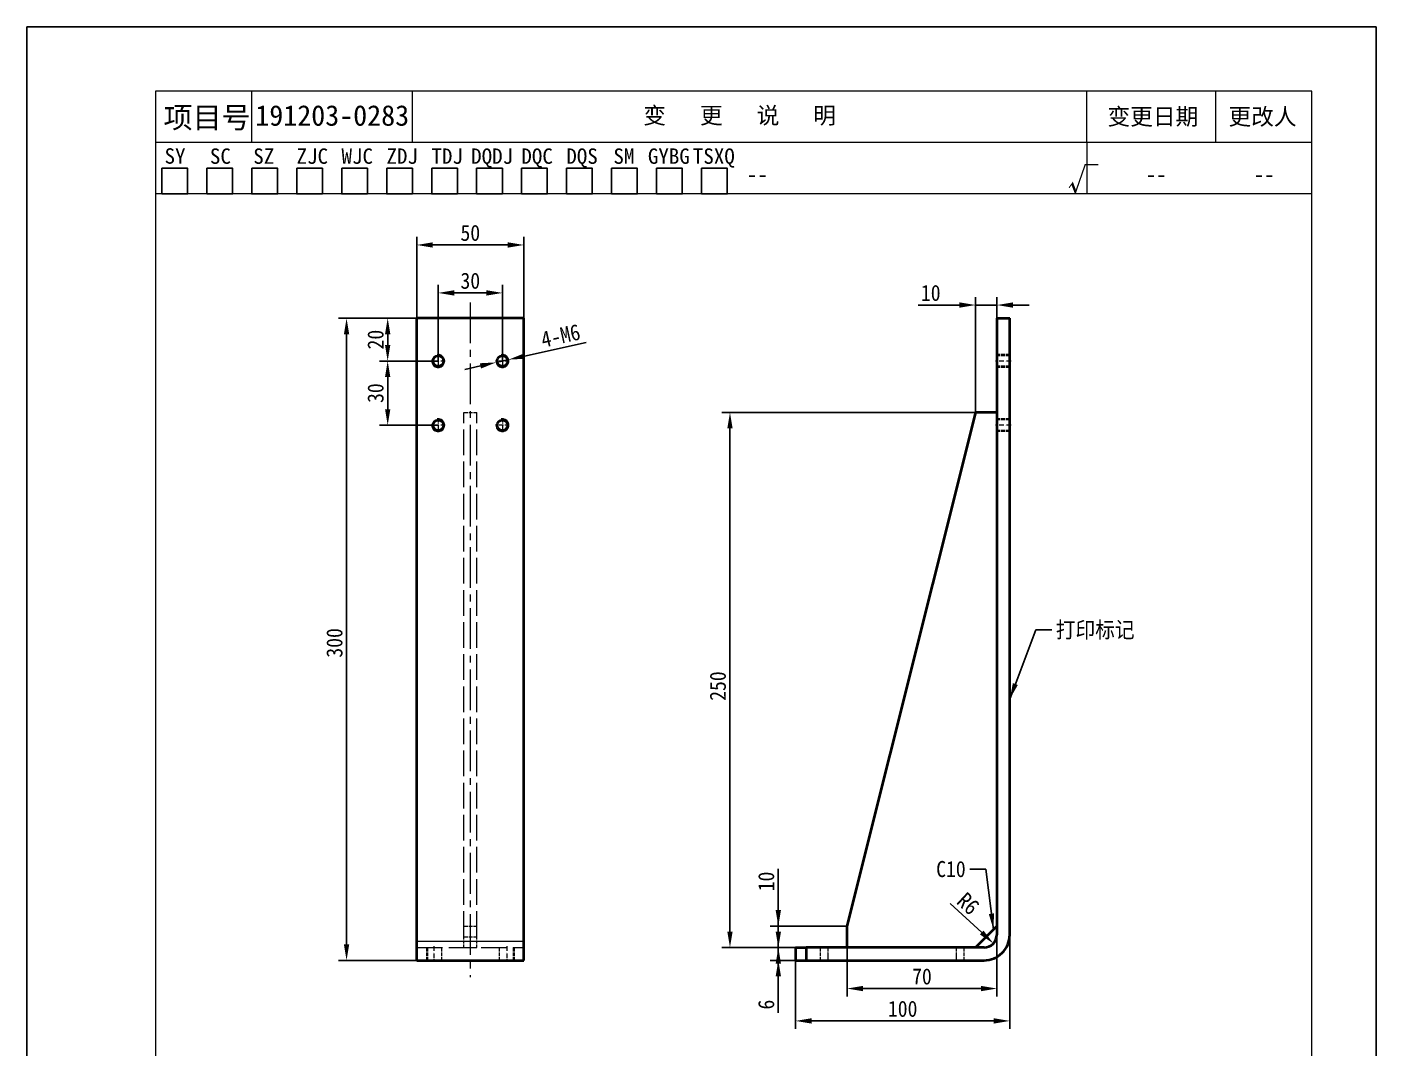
# Model space of a CAD drawing. Header units: millimetres. Extents: x -13336 to 61423, y -27528 to -3175.
# Drawn here: x -12389 to -11759, y -4405 to -3928 of the extents above; entities that cross this region are included whole.
import ezdxf
from ezdxf.enums import TextEntityAlignment as Align

# ---------------------------------------------------------------- set-up
doc = ezdxf.new("R2010")
doc.units = ezdxf.units.MM
for name, pattern in [('AM_ISO08W050x2', [9, 6, -0.75, 1.5, -0.75]), ('CENTER2', [28.575, 19.05, -3.175, 3.175, -3.175]), ('DASHDOT', [18.5, 12, -3, 0.5, -3]), ('DASHED', [15, 12, -3])]:
    doc.linetypes.add(name, pattern=pattern)
doc.layers.add('DIM', color=2, linetype='Continuous')
for name, color, linetype, lineweight in [('UCS', 4, 'Continuous', 13), ('中心线', 1, 'CENTER2', 15), ('图框', 4, 'Continuous', 15), ('文字', 3, 'Continuous', 15), ('零件图A4打印', 252, 'Continuous', 15)]:
    doc.layers.add(name, color=color, linetype=linetype, lineweight=lineweight)
doc.styles.add('CHINA', font='', dxfattribs={"width": 0.9})
doc.styles.get("Standard").update_dxf_attribs({"font": 'txt', "bigfont": 'gbcbig.shx'})
doc.styles.get('CHINA').set_extended_font_data('SimSun')
doc.dimstyles.new('ISO-25-3', dxfattribs={"dimscale": 3, "dimtxt": 2.5, "dimasz": 2.5, "dimexe": 1.25, "dimexo": 0, "dimtad": 1, "dimdsep": 46, "dimtxsty": 'CHINA', "dimcen": 2.5, "dimadec": 0, "dimazin": 0, "dimtfac": 1, "dimtmove": 0, "dimatfit": 3, "dimfxl": 0, "dimarcsym": 0})

# ---------------------------------------------------------------- blocks, each defined once
blk = doc.blocks.new('PIN_1')
h = blk.add_hatch(color=256)
h.paths.add_polyline_path([(0, 0.5, 0.414214), (-0.5, 0), (0, 0)])
h.paths.add_polyline_path([(0.5, 0), (0, 0), (0, -0.5, 0.414214)])
at = {"color": 1, "linetype": 'AM_ISO08W050x2'}
for p, q in [((0, 1), (0, -1)), ((-1, 0), (1, 0))]:
    blk.add_line(p, q, dxfattribs=at)
blk.add_circle((0, 0), 0.5)
blk = doc.blocks.new('Z$W@#30942B8A')
at = {"layer": '图框', "color": 4, "linetype": 'Continuous'}
for p, q in [((4.55, 0.11), (0, 7.99)), ((0, 7.99), (9.09, 7.99)), ((9.09, 7.99), (4.55, 0.11)), ((23.41, 0.11), (18.87, 7.99)), ((18.87, 7.99), (27.96, 7.99)), ((27.96, 7.99), (23.41, 0.11)), ((27.96, 7.99), (37.05, 7.99)), ((32.51, 0.11), (27.96, 7.99)), ((37.05, 7.99), (32.51, 0.11))]:
    blk.add_line(p, q, dxfattribs=at)
at = {"layer": '图框', "style": 'CHINA'}
blk.add_text('(    )', height=6.961, dxfattribs=at).set_placement((13.02, 1.68))
blk = doc.blocks.new('YU')
at = {"color": 2, "lineweight": 35, "ltscale": 0.304827}
for p, q in [((-6.6, 1.09), (-3.6, 1.6)), ((-6.6, -1.09), (-3.6, -1.6))]:
    blk.add_line(p, q, dxfattribs=at)
at = {"color": 7, "lineweight": 35, "ltscale": 0.013361}
blk.add_line((-6.6, 0.96), (-6.6, 1.09), dxfattribs=at)
at = {"color": 2, "lineweight": 35, "ltscale": 0.204928}
blk.add_line((-6.6, -1.09), (-6.6, 0.96), dxfattribs=at)
at = {"color": 7, "lineweight": 35, "ltscale": 0.019608}
blk.add_line((-3.6, 1.41), (-3.6, 1.6), dxfattribs=at)
at = {"color": 2, "lineweight": 35, "ltscale": 0.300725}
blk.add_line((-3.6, -1.6), (-3.6, 1.41), dxfattribs=at)
at = {"color": 1, "linetype": 'DASHDOT', "lineweight": 13, "ltscale": 0.416431}
blk.add_line((2.08, 0), (-3.4, 0), dxfattribs=at)
at = {"color": 1, "linetype": 'DASHDOT', "lineweight": 13, "ltscale": 0.416432}
blk.add_line((0, 2.08), (0, -2.08), dxfattribs=at)
at = {"color": 1, "linetype": 'DASHDOT', "lineweight": 13, "ltscale": 0.360631}
blk.add_line((-6.9, 0), (-3.3, 0), dxfattribs=at)
at = {"color": 2, "lineweight": 35}
for radius in [1.6, 1.09]:
    blk.add_circle((0, 0), radius, dxfattribs=at)
blk = doc.blocks.new('A4tukz')
at = {"layer": 'DIM', "color": 0}
blk.add_line((-100, 64), (-100, 58), dxfattribs=at)
at = {"layer": '图框', "color": 4}
for p, q in [((-165, 269), (-165, 277)), ((-140, 269), (-140, 277)), ((-140, 273), (-140, 277)), ((-35, 269), (-35, 277)), ((-15, 277), (-15, 269)), ((-135, 269), (-180, 269)), ((0, 269), (-135, 269)), ((-35, 269), (-35, 261)), ((0, 261), (-180, 261)), ((-80, 16), (-80, 64)), ((-65, 30), (-65, 64)), ((-180, 58), (-180, 0)), ((-100, 40), (-100, 58)), ((-100, 58), (-80, 58)), ((-80, 58), (0, 58)), ((-80, 52), (0, 52)), ((-25, 46), (-25, 52)), ((-100, 46), (-180, 46)), ((-180, 46), (-120, 46)), ((-80, 46), (0, 46)), ((-40, 38), (-40, 46)), ((-25, 38), (-25, 46)), ((-120, 40), (-180, 40)), ((-160, 10), (-160, 40)), ((-140, 10), (-140, 40)), ((-100, 40), (-120, 40)), ((-120, 16), (-120, 40)), ((-100, 34), (-100, 40)), ((-100, 40), (-80, 40)), ((-80, 40), (0, 40)), ((-40, 34), (-40, 38)), ((-25, 34), (-25, 38)), ((-120, 34), (-180, 34)), ((-100, 34), (-120, 34)), ((-100, 0), (-100, 34)), ((-80, 34), (0, 34)), ((-65, 16), (-65, 30)), ((-120, 28), (-180, 28)), ((-100, 28), (-80, 28)), ((-80, 28), (0, 28)), ((-40, 22), (-40, 28)), ((-25, 22), (-25, 28)), ((-120, 22), (-180, 22)), ((-100, 22), (-120, 22)), ((-80, 22), (0, 22)), ((-40, 16), (-40, 22)), ((-25, 16), (-25, 22)), ((-120, 16), (-180, 16)), ((-100, 16), (-120, 16)), ((-100, 16), (0, 16)), ((-120, 10), (-180, 10)), ((-100, 10), (-120, 10))]:
    blk.add_line(p, q, dxfattribs=at)
at = {"layer": '图框', "color": 0}
for p, q in [((-100, 64), (-80, 64)), ((-80, 64), (0, 64)), ((-100, 58), (-180, 58))]:
    blk.add_line(p, q, dxfattribs=at)
at = {"layer": '图框', "color": 4}
blk.add_lwpolyline([(0, 277), (-180, 277), (-180, 0), (0, 0)], close=True, dxfattribs=at)
at = {"layer": '文字', "color": 4}
blk.add_line((-40, 46), (-40, 52), dxfattribs=at)
at = {"layer": 'DIM', "color": 0}
blk.add_blockref('YU', (-87.85, 30.73), dxfattribs=at)
at = {"layer": 'DIM', "xscale": 2, "yscale": 2, "zscale": 2}
for p in [(-122.44, 19.17), (-177.78, 13.17), (-162.44, 13.17)]:
    blk.add_blockref('PIN_1', p, dxfattribs=at)
at = {"layer": '图框', "xscale": 0.4, "yscale": 0.4, "zscale": 0.4}
blk.add_blockref('Z$W@#30942B8A', (-130.28, 11.23), dxfattribs=at)
at = {"color": 4, "linetype": 'Continuous', "style": 'CHINA'}
for s, width, p, p2 in [('基准到加工面', 0.562035, (-179.38, 17.18), (-161.35, 17.18)), ('基准到销孔', 0.583055, (-139.38, 17.18), (-123.8, 17.18)), ('销孔到销孔', 0.460114, (-176.1, 11.18), (-163.8, 11.18))]:
    blk.add_text(s, height=3.759, dxfattribs=dict(at, width=width)).set_placement(p, p2, align=Align.FIT)
at = {"layer": 'UCS', "color": 4, "linetype": 'Continuous', "style": 'CHINA'}
for s, height, p in [('变   更   说   明', 2.5919, (-89.06, 271.93)), ('变更日期', 2.592, (-24.73, 271.75)), ('更改人', 2.592, (-7.67, 271.75))]:
    blk.add_text(s, height=height, dxfattribs=at).set_placement(p, align=Align.CENTER)
at = {"layer": '图框', "color": 4, "style": 'CHINA'}
for s, height, p in [('项目号', 3.314, (-171.96, 271.25)), ('单元号', 3.314, (-90.22, 59.02)), ('L件号', 3.314, (-72.35, 59.02)), ('技术要求：', 3.314, (-166.56, 53.71)), ('R件号', 3.314, (-72.35, 53.02)), ('图 示', 3.314, (-72.35, 47.18)), ('  瑞 祥 机 械 加 工 公 差', 3.3144, (-144.11, 41.28)), ('数 量', 3.314, (-72.35, 41.62)), (' 30～以下', 3.314, (-170.69, 35.19)), ('%%P0.1', 3.314, (-150.69, 35.19)), ('%%P0.5', 3.314, (-110.69, 35.19)), ('车 种', 3.314, (-72.35, 35.45)), (' 30～100', 3.314, (-171.27, 29.19)), ('%%P0.2', 3.314, (-150.69, 29.19)), ('%%P1.0', 3.314, (-110.69, 29.19)), ('拆 图', 3.314, (-32.35, 23.68)), ('100～300', 3.314, (-170.69, 23.19)), ('%%P0.3', 3.314, (-150.69, 23.19)), ('角度公差', 3.314, (-130.69, 23.19)), ("%%P20'", 3.314, (-110.69, 23.19)), ('批 准', 3.314, (-32.35, 17.45)), ('%%P0.05', 3.314, (-150.69, 17.19)), ('%%P0.05', 3.314, (-110.69, 17.19)), ('%%P0.02', 3.314, (-150.69, 11.19))]:
    blk.add_text(s, height=height, dxfattribs=at).set_placement(p, align=Align.CENTER)
for s, height, width, p, p2 in [('300～1000', 3.314, 0.942845, (-140, 35.19), (-120, 35.19)), ('PROJECTION', 1.657, 1.087064, (-95.73, 33.34), (-82.92, 33.34)), ('1000～以上', 3.314, 0.84856, (-140, 29.19), (-120, 29.19)), ('SCALE', 1.657, 2.678056, (-97.86, 22), (-82.08, 22))]:
    blk.add_text(s, height=height, dxfattribs=dict(at, width=width)).set_placement(p, p2, align=Align.FIT)
for s, p in [('第  角法', (-98.87, 35.83)), ('比例', (-95.59, 24.09))]:
    blk.add_text(s, height=3.314, dxfattribs=at).set_placement(p)
at = {"layer": '图框', "color": 2, "style": 'CHINA', "width": 1.50449}
blk.add_text('1', height=3.31, dxfattribs=at).set_placement((-93.4, 35.71), (-89.86, 35.71), align=Align.FIT)
at = {"layer": '图框', "color": 1, "style": 'CHINA', "width": 0.9}
blk.add_text('安 徽 瑞 祥 工 业 有 限 公 司', height=4.5502, dxfattribs=at).set_placement((-84.75, 8.27))
at = {"layer": '图框', "color": 3, "style": 'CHINA', "width": 0.9}
blk.add_text('ANHUI RUIXIANG INDUSTRY CO., LTD.', height=4.5502, dxfattribs=at).set_placement((-97.05, 1.73))
blk = doc.blocks.new('设变图纸变更2')
at = {"layer": 'DIM', "color": 6}
for points in [[(0, 4), (4, 4), (4, 0), (0, 0)], [(7, 4), (11, 4), (11, 0), (7, 0)], [(14, 4), (18, 4), (18, 0), (14, 0)], [(21, 4), (25, 4), (25, 0), (21, 0)], [(28, 4), (32, 4), (32, 0), (28, 0)], [(35, 4), (39, 4), (39, 0), (35, 0)], [(42, 4), (46, 4), (46, 0), (42, 0)], [(49, 4), (53, 4), (53, 0), (49, 0)], [(56, 4), (60, 4), (60, 0), (56, 0)], [(63, 4), (67, 4), (67, 0), (63, 0)], [(70, 4), (74, 4), (74, 0), (70, 0)], [(77, 4), (81, 4), (81, 0), (77, 0)], [(84, 4), (88, 4), (88, 0), (84, 0)]]:
    blk.add_lwpolyline(points, close=True, dxfattribs=at)
at = {"layer": '文字', "color": 6, "linetype": 'Continuous', "style": 'CHINA'}
for s, p in [('SY', (2.05, 4.71)), ('SC', (9.11, 4.69)), ('SZ', (15.86, 4.69)), ('ZJC', (23.41, 4.69)), ('WJC', (30.41, 4.69)), ('ZDJ', (37.41, 4.69)), ('TDJ', (44.41, 4.69)), ('DQDJ', (51.41, 4.69)), ('DQC', (58.41, 4.69)), ('DQS', (65.41, 4.69)), ('SM', (71.92, 4.69)), ('GYBG', (78.92, 4.69)), ('TSXQ', (85.92, 4.69))]:
    blk.add_text(s, height=2.4, dxfattribs=at).set_placement(p, align=Align.CENTER)
blk = doc.blocks.new('*D27')
at = {"layer": 'Defpoints', "color": 0, "transparency": 16777216}
for p in [(-12239.51, -4064.46), (-12206.72, -4064.46), (-12206.72, -4364.46)]:
    blk.add_point(p, dxfattribs=at)
at = {"layer": 'DIM', "color": 0, "lineweight": -2, "transparency": 16777216}
for p, q in [((-12206.72, -4064.46), (-12243.26, -4064.46)), ((-12239.51, -4356.96), (-12239.51, -4071.96)), ((-12206.72, -4364.46), (-12243.26, -4364.46))]:
    blk.add_line(p, q, dxfattribs=at)
at = {"layer": 'DIM', "color": 0, "transparency": 16777216}
for points in [[(-12240.76, -4071.96), (-12238.26, -4071.96), (-12239.51, -4064.46)], [(-12240.76, -4356.96), (-12238.26, -4356.96), (-12239.51, -4364.46)]]:
    blk.add_solid(points, dxfattribs=at)
at = {"layer": 'DIM', "color": 0, "transparency": 16777216, "insert": (-12245.13, -4216.13), "char_height": 7.5, "attachment_point": 5, "rotation": 90, "style": 'CHINA'}
blk.add_mtext('300', dxfattribs=at)
blk = doc.blocks.new('*D28')
at = {"layer": 'Defpoints', "color": 0, "transparency": 16777216}
for p in [(-12156.72, -4030.26), (-12206.72, -4064.46), (-12156.72, -4064.46)]:
    blk.add_point(p, dxfattribs=at)
at = {"layer": 'DIM', "color": 0, "lineweight": -2, "transparency": 16777216}
for p, q in [((-12206.72, -4064.46), (-12206.72, -4026.51)), ((-12199.22, -4030.26), (-12164.22, -4030.26)), ((-12156.72, -4064.46), (-12156.72, -4026.51))]:
    blk.add_line(p, q, dxfattribs=at)
at = {"layer": 'DIM', "color": 0, "transparency": 16777216}
for points in [[(-12199.22, -4029.01), (-12199.22, -4031.51), (-12206.72, -4030.26)], [(-12164.22, -4029.01), (-12164.22, -4031.51), (-12156.72, -4030.26)]]:
    blk.add_solid(points, dxfattribs=at)
at = {"layer": 'DIM', "color": 0, "transparency": 16777216, "insert": (-12181.72, -4024.64), "char_height": 7.5, "attachment_point": 5, "style": 'CHINA'}
blk.add_mtext('50', dxfattribs=at)
blk = doc.blocks.new('*D29')
at = {"layer": 'Defpoints', "color": 0, "transparency": 16777216}
for p in [(-12166.72, -4052.65), (-12196.72, -4084.46), (-12166.72, -4084.46)]:
    blk.add_point(p, dxfattribs=at)
at = {"layer": 'DIM', "color": 0, "lineweight": -2, "transparency": 16777216}
for p, q in [((-12196.72, -4084.46), (-12196.72, -4048.9)), ((-12166.72, -4084.46), (-12166.72, -4048.9)), ((-12189.22, -4052.65), (-12174.22, -4052.65))]:
    blk.add_line(p, q, dxfattribs=at)
at = {"layer": 'DIM', "color": 0, "transparency": 16777216}
for points in [[(-12189.22, -4051.4), (-12189.22, -4053.9), (-12196.72, -4052.65)], [(-12174.22, -4051.4), (-12174.22, -4053.9), (-12166.72, -4052.65)]]:
    blk.add_solid(points, dxfattribs=at)
at = {"layer": 'DIM', "color": 0, "transparency": 16777216, "insert": (-12181.72, -4047.02), "char_height": 7.5, "attachment_point": 5, "style": 'CHINA'}
blk.add_mtext('30', dxfattribs=at)
blk = doc.blocks.new('*D30')
at = {"layer": 'Defpoints', "color": 0, "transparency": 16777216}
for p in [(-12206.72, -4064.46), (-12220.3, -4084.46), (-12196.72, -4084.46)]:
    blk.add_point(p, dxfattribs=at)
at = {"layer": 'DIM', "color": 0, "lineweight": -2, "transparency": 16777216}
for p, q in [((-12206.72, -4064.46), (-12224.05, -4064.46)), ((-12220.3, -4071.96), (-12220.3, -4076.96)), ((-12196.72, -4084.46), (-12224.05, -4084.46))]:
    blk.add_line(p, q, dxfattribs=at)
at = {"layer": 'DIM', "color": 0, "transparency": 16777216}
for points in [[(-12221.55, -4071.96), (-12219.05, -4071.96), (-12220.3, -4064.46)], [(-12221.55, -4076.96), (-12219.05, -4076.96), (-12220.3, -4084.46)]]:
    blk.add_solid(points, dxfattribs=at)
at = {"layer": 'DIM', "color": 0, "transparency": 16777216, "insert": (-12225.93, -4074.46), "char_height": 7.5, "attachment_point": 5, "rotation": 90, "style": 'CHINA'}
blk.add_mtext('20', dxfattribs=at)
blk = doc.blocks.new('*D31')
at = {"layer": 'Defpoints', "color": 0, "transparency": 16777216}
for p in [(-12196.72, -4084.46), (-12220.3, -4114.46), (-12196.72, -4114.46)]:
    blk.add_point(p, dxfattribs=at)
at = {"layer": 'DIM', "color": 0, "lineweight": -2, "transparency": 16777216}
for p, q in [((-12196.72, -4084.46), (-12224.05, -4084.46)), ((-12220.3, -4091.96), (-12220.3, -4106.96)), ((-12196.72, -4114.46), (-12224.05, -4114.46))]:
    blk.add_line(p, q, dxfattribs=at)
at = {"layer": 'DIM', "color": 0, "transparency": 16777216}
for points in [[(-12221.55, -4091.96), (-12219.05, -4091.96), (-12220.3, -4084.46)], [(-12221.55, -4106.96), (-12219.05, -4106.96), (-12220.3, -4114.46)]]:
    blk.add_solid(points, dxfattribs=at)
at = {"layer": 'DIM', "color": 0, "transparency": 16777216, "insert": (-12225.93, -4099.46), "char_height": 7.5, "attachment_point": 5, "rotation": 90, "style": 'CHINA'}
blk.add_mtext('30', dxfattribs=at)
blk = doc.blocks.new('*D32')
at = {"layer": 'Defpoints', "color": 0, "transparency": 16777216}
for p in [(-12169.64, -4085.11), (-12163.79, -4083.81)]:
    blk.add_point(p, dxfattribs=at)
at = {"layer": 'DIM', "color": 0, "lineweight": -2, "transparency": 16777216}
for p, q in [((-12127.54, -4075.78), (-12156.46, -4082.19)), ((-12176.97, -4086.73), (-12184.29, -4088.36)), ((-12169.64, -4085.11), (-12163.79, -4083.81))]:
    blk.add_line(p, q, dxfattribs=at)
at = {"layer": 'DIM', "color": 0, "transparency": 16777216}
for points in [[(-12156.74, -4080.97), (-12156.19, -4083.41), (-12163.79, -4083.81)], [(-12177.24, -4085.51), (-12176.7, -4087.96), (-12169.64, -4085.11)]]:
    blk.add_solid(points, dxfattribs=at)
at = {"layer": 'DIM', "color": 0, "transparency": 16777216, "insert": (-12139.56, -4072.68), "char_height": 7.5, "attachment_point": 5, "rotation": 12.49979, "style": 'CHINA'}
blk.add_mtext('4-M6', dxfattribs=at)
blk = doc.blocks.new('*D33')
at = {"layer": 'Defpoints', "color": 0, "transparency": 16777216}
for p in [(-12037.87, -4358.46), (-12029.8, -4358.46), (-12029.8, -4364.46)]:
    blk.add_point(p, dxfattribs=at)
at = {"layer": 'DIM', "color": 0, "lineweight": -2, "transparency": 16777216}
for p, q in [((-12037.87, -4350.96), (-12037.87, -4343.46)), ((-12029.8, -4358.46), (-12041.62, -4358.46)), ((-12037.87, -4358.46), (-12037.87, -4364.46)), ((-12029.8, -4364.46), (-12041.62, -4364.46)), ((-12037.87, -4371.96), (-12037.87, -4388.91))]:
    blk.add_line(p, q, dxfattribs=at)
at = {"layer": 'DIM', "color": 0, "transparency": 16777216}
for points in [[(-12039.12, -4350.96), (-12036.62, -4350.96), (-12037.87, -4358.46)], [(-12039.12, -4371.96), (-12036.62, -4371.96), (-12037.87, -4364.46)]]:
    blk.add_solid(points, dxfattribs=at)
at = {"layer": 'DIM', "color": 0, "transparency": 16777216, "insert": (-12043.5, -4385.1), "char_height": 7.5, "attachment_point": 5, "rotation": 90, "style": 'CHINA'}
blk.add_mtext('6', dxfattribs=at)
blk = doc.blocks.new('*D34')
at = {"layer": 'Defpoints', "color": 0, "transparency": 16777216}
for p in [(-12060.45, -4108.46), (-11945.8, -4108.46), (-12029.8, -4358.46)]:
    blk.add_point(p, dxfattribs=at)
at = {"layer": 'DIM', "color": 0, "lineweight": -2, "transparency": 16777216}
for p, q in [((-11945.8, -4108.46), (-12064.2, -4108.46)), ((-12060.45, -4350.96), (-12060.45, -4115.96)), ((-12029.8, -4358.46), (-12064.2, -4358.46))]:
    blk.add_line(p, q, dxfattribs=at)
at = {"layer": 'DIM', "color": 0, "transparency": 16777216}
for points in [[(-12061.7, -4115.96), (-12059.2, -4115.96), (-12060.45, -4108.46)], [(-12061.7, -4350.96), (-12059.2, -4350.96), (-12060.45, -4358.46)]]:
    blk.add_solid(points, dxfattribs=at)
at = {"layer": 'DIM', "color": 0, "transparency": 16777216, "insert": (-12066.08, -4236.3), "char_height": 7.5, "attachment_point": 5, "rotation": 90, "style": 'CHINA'}
blk.add_mtext('250', dxfattribs=at)
blk = doc.blocks.new('*D35')
at = {"layer": 'Defpoints', "color": 0, "transparency": 16777216}
for p in [(-12037.87, -4348.46), (-12005.8, -4348.46), (-12029.8, -4358.46)]:
    blk.add_point(p, dxfattribs=at)
at = {"layer": 'DIM', "color": 0, "lineweight": -2, "transparency": 16777216}
for p, q in [((-12037.87, -4340.96), (-12037.87, -4321.69)), ((-12005.8, -4348.46), (-12041.62, -4348.46)), ((-12037.87, -4358.46), (-12037.87, -4348.46)), ((-12029.8, -4358.46), (-12041.62, -4358.46)), ((-12037.87, -4365.96), (-12037.87, -4373.46))]:
    blk.add_line(p, q, dxfattribs=at)
at = {"layer": 'DIM', "color": 0, "transparency": 16777216}
for points in [[(-12039.12, -4340.96), (-12036.62, -4340.96), (-12037.87, -4348.46)], [(-12039.12, -4365.96), (-12036.62, -4365.96), (-12037.87, -4358.46)]]:
    blk.add_solid(points, dxfattribs=at)
at = {"layer": 'DIM', "color": 0, "transparency": 16777216, "insert": (-12043.5, -4327.57), "char_height": 7.5, "attachment_point": 5, "rotation": 90, "style": 'CHINA'}
blk.add_mtext('10', dxfattribs=at)
blk = doc.blocks.new('*D36')
at = {"layer": 'Defpoints', "color": 0, "transparency": 16777216}
for p in [(-11935.8, -4058.32), (-11935.8, -4064.69), (-11945.8, -4108.46)]:
    blk.add_point(p, dxfattribs=at)
at = {"layer": 'DIM', "color": 0, "lineweight": -2, "transparency": 16777216}
for p, q in [((-11945.8, -4108.46), (-11945.8, -4054.57)), ((-11935.8, -4064.69), (-11935.8, -4054.57)), ((-11953.3, -4058.32), (-11972.58, -4058.32)), ((-11935.8, -4058.32), (-11945.8, -4058.32)), ((-11928.3, -4058.32), (-11920.8, -4058.32))]:
    blk.add_line(p, q, dxfattribs=at)
at = {"layer": 'DIM', "color": 0, "transparency": 16777216}
for points in [[(-11953.3, -4057.07), (-11953.3, -4059.57), (-11945.8, -4058.32)], [(-11928.3, -4057.07), (-11928.3, -4059.57), (-11935.8, -4058.32)]]:
    blk.add_solid(points, dxfattribs=at)
at = {"layer": 'DIM', "color": 0, "transparency": 16777216, "insert": (-11966.69, -4052.7), "char_height": 7.5, "attachment_point": 5, "style": 'CHINA'}
blk.add_mtext('10', dxfattribs=at)
blk = doc.blocks.new('*D37')
at = {"layer": 'Defpoints', "color": 0, "transparency": 16777216}
for p in [(-12005.8, -4358.46), (-11935.8, -4353.46), (-11935.8, -4377.6)]:
    blk.add_point(p, dxfattribs=at)
at = {"layer": 'DIM', "color": 0, "lineweight": -2, "transparency": 16777216}
for p, q in [((-12005.8, -4358.46), (-12005.8, -4381.35)), ((-11935.8, -4353.46), (-11935.8, -4381.35)), ((-11998.3, -4377.6), (-11943.3, -4377.6))]:
    blk.add_line(p, q, dxfattribs=at)
at = {"layer": 'DIM', "color": 0, "transparency": 16777216}
for points in [[(-11998.3, -4376.35), (-11998.3, -4378.85), (-12005.8, -4377.6)], [(-11943.3, -4376.35), (-11943.3, -4378.85), (-11935.8, -4377.6)]]:
    blk.add_solid(points, dxfattribs=at)
at = {"layer": 'DIM', "color": 0, "transparency": 16777216, "insert": (-11970.8, -4371.98), "char_height": 7.5, "attachment_point": 5, "style": 'CHINA'}
blk.add_mtext('70', dxfattribs=at)
blk = doc.blocks.new('*D55')
at = {"layer": 'Defpoints', "color": 0, "transparency": 16777216}
for p in [(-11941.8, -4352.46), (-11937.4, -4356.54)]:
    blk.add_point(p, dxfattribs=at)
at = {"layer": 'DIM', "color": 0, "lineweight": -2, "transparency": 16777216}
blk.add_line((-11957.63, -4337.82), (-11942.9, -4351.44), dxfattribs=at)
at = {"layer": 'DIM', "color": 0, "transparency": 16777216}
blk.add_solid([(-11942.05, -4350.53), (-11943.75, -4352.36), (-11937.4, -4356.54)], dxfattribs=at)
at = {"layer": 'DIM', "color": 0, "transparency": 16777216, "insert": (-11949.2, -4337.95), "char_height": 7.5, "attachment_point": 5, "rotation": 317.21918, "style": 'CHINA'}
blk.add_mtext('R6', dxfattribs=at)
blk = doc.blocks.new('*D76')
at = {"layer": 'Defpoints', "color": 0, "transparency": 16777216}
for p in [(-11929.8, -4352.46), (-12029.8, -4364.46), (-11929.8, -4392.72)]:
    blk.add_point(p, dxfattribs=at)
at = {"layer": 'DIM', "color": 0, "lineweight": -2, "transparency": 16777216}
for p, q in [((-11929.8, -4352.46), (-11929.8, -4396.47)), ((-12029.8, -4364.46), (-12029.8, -4396.47)), ((-12022.3, -4392.72), (-11937.3, -4392.72))]:
    blk.add_line(p, q, dxfattribs=at)
at = {"layer": 'DIM', "color": 0, "transparency": 16777216}
for points in [[(-12022.3, -4391.47), (-12022.3, -4393.97), (-12029.8, -4392.72)], [(-11937.3, -4391.47), (-11937.3, -4393.97), (-11929.8, -4392.72)]]:
    blk.add_solid(points, dxfattribs=at)
at = {"layer": 'DIM', "color": 0, "transparency": 16777216, "insert": (-11979.8, -4387.1), "char_height": 7.5, "attachment_point": 5, "style": 'CHINA'}
blk.add_mtext('100', dxfattribs=at)

msp = doc.modelspace()

# ---------------------------------------------------------------- linework, layer by layer
at = {"color": 7, "lineweight": 35}
for p, q in [((-12206.716, -4355.462), (-12206.716, -4064.462)), ((-12156.716, -4064.462), (-12206.716, -4064.462)), ((-12156.716, -4355.462), (-12156.716, -4064.462)), ((-11935.801, -4064.462), (-11929.801, -4064.462)), ((-11935.801, -4064.462), (-11935.801, -4352.462)), ((-11935.801, -4064.462), (-11929.801, -4064.462)), ((-11929.801, -4352.462), (-11929.801, -4064.462)), ((-11945.801, -4108.462), (-12005.801, -4348.462)), ((-11945.801, -4108.462), (-12005.801, -4348.462)), ((-11935.801, -4108.462), (-11945.801, -4108.462)), ((-11935.801, -4108.462), (-11945.801, -4108.462)), ((-12005.801, -4348.462), (-12005.801, -4358.462)), ((-12005.801, -4348.462), (-12005.801, -4358.462)), ((-11945.801, -4358.462), (-11935.801, -4348.462)), ((-12206.716, -4364.462), (-12206.716, -4355.462)), ((-12156.716, -4364.462), (-12156.716, -4355.462)), ((-12029.801, -4358.462), (-12029.801, -4364.462)), ((-12029.801, -4358.462), (-12024.801, -4358.462)), ((-12029.801, -4358.462), (-12029.801, -4364.462)), ((-12029.801, -4358.462), (-12024.801, -4358.462)), ((-12024.801, -4358.462), (-12024.801, -4364.462)), ((-12024.801, -4358.462), (-12024.801, -4364.462)), ((-11941.801, -4358.462), (-12024.801, -4358.462)), ((-12206.716, -4364.462), (-12156.716, -4364.462)), ((-12029.801, -4364.462), (-12024.801, -4364.462)), ((-12029.801, -4364.462), (-12024.801, -4364.462)), ((-12024.801, -4364.462), (-11941.801, -4364.462))]:
    msp.add_line(p, q, dxfattribs=at)
at = {"color": 1, "linetype": 'DASHDOT', "lineweight": 13, "ltscale": 0.159802}
for p, q in [((-12196.716, -4081.266), (-12196.716, -4087.658)), ((-12166.716, -4081.266), (-12166.716, -4087.658)), ((-12193.52, -4084.462), (-12199.912, -4084.462)), ((-12163.52, -4084.462), (-12169.912, -4084.462)), ((-12196.716, -4111.266), (-12196.716, -4117.658)), ((-12166.716, -4111.266), (-12166.716, -4117.658)), ((-12193.52, -4114.462), (-12199.912, -4114.462)), ((-12163.52, -4114.462), (-12169.912, -4114.462))]:
    msp.add_line(p, q, dxfattribs=at)
at = {"color": 3, "linetype": 'DASHED', "lineweight": 13, "ltscale": 0.15}
for p, q in [((-11929.801, -4081.462), (-11935.801, -4081.462)), ((-11929.801, -4081.462), (-11935.801, -4081.462)), ((-11929.801, -4082.004), (-11935.801, -4082.004)), ((-11929.801, -4082.004), (-11935.801, -4082.004)), ((-11929.801, -4086.921), (-11935.801, -4086.921)), ((-11929.801, -4086.921), (-11935.801, -4086.921)), ((-11929.801, -4087.462), (-11935.801, -4087.462)), ((-11929.801, -4087.462), (-11935.801, -4087.462)), ((-12184.716, -4108.462), (-12178.716, -4108.462)), ((-11929.801, -4111.462), (-11935.801, -4111.462)), ((-11929.801, -4111.462), (-11935.801, -4111.462)), ((-11929.801, -4112.004), (-11935.801, -4112.004)), ((-11929.801, -4112.004), (-11935.801, -4112.004)), ((-11929.801, -4116.921), (-11935.801, -4116.921)), ((-11929.801, -4116.921), (-11935.801, -4116.921)), ((-11929.801, -4117.462), (-11935.801, -4117.462)), ((-11929.801, -4117.462), (-11935.801, -4117.462)), ((-12184.716, -4348.462), (-12178.716, -4348.462)), ((-12202.216, -4358.462), (-12202.216, -4364.462)), ((-12201.716, -4358.462), (-12201.716, -4364.462)), ((-12195.216, -4358.462), (-12195.216, -4364.462)), ((-12184.716, -4353.462), (-12178.716, -4353.462)), ((-12184.716, -4358.462), (-12178.716, -4358.462)), ((-12168.216, -4358.462), (-12168.216, -4364.462)), ((-12161.716, -4358.462), (-12161.716, -4364.462)), ((-12161.216, -4358.462), (-12161.216, -4364.462)), ((-12024.801, -4358.462), (-12024.801, -4364.462)), ((-12018.301, -4358.462), (-12018.301, -4364.462)), ((-12018.301, -4358.462), (-12018.301, -4364.462)), ((-12014.801, -4358.462), (-12014.801, -4364.462)), ((-12014.801, -4358.462), (-12014.801, -4364.462)), ((-12014.801, -4358.462), (-12014.801, -4364.462)), ((-12014.801, -4358.462), (-12014.801, -4364.462)), ((-11954.801, -4358.462), (-11954.801, -4364.462)), ((-11954.801, -4358.462), (-11954.801, -4364.462)), ((-11954.801, -4358.462), (-11954.801, -4364.462)), ((-11954.801, -4358.462), (-11954.801, -4364.462)), ((-11951.301, -4358.462), (-11951.301, -4364.462)), ((-11951.301, -4358.462), (-11951.301, -4364.462))]:
    msp.add_line(p, q, dxfattribs=at)
at = {"color": 1, "linetype": 'DASHDOT', "lineweight": 13, "ltscale": 0.180017}
for p, q in [((-11929.201, -4084.462), (-11936.402, -4084.462)), ((-11929.201, -4114.462), (-11936.402, -4114.462))]:
    msp.add_line(p, q, dxfattribs=at)
at = {"color": 3, "linetype": 'DASHED', "lineweight": 13}
for p, q in [((-12184.716, -4353.462), (-12184.716, -4108.462)), ((-12178.716, -4353.462), (-12178.716, -4108.462)), ((-11935.801, -4353.462), (-11935.801, -4108.462)), ((-12206.716, -4355.462), (-12156.716, -4355.462)), ((-12206.716, -4358.462), (-12156.716, -4358.462)), ((-12005.801, -4358.462), (-11940.801, -4358.462))]:
    msp.add_line(p, q, dxfattribs=at)
at = {"color": 7, "linetype": 'DASHED', "lineweight": 13}
for p, q in [((-11935.801, -4348.462), (-11935.801, -4108.462)), ((-12005.801, -4358.462), (-11945.801, -4358.462))]:
    msp.add_line(p, q, dxfattribs=at)
at = {"color": 7, "lineweight": 13}
msp.add_line((-12206.716, -4355.462), (-12156.716, -4355.462), dxfattribs=at)
at = {"color": 1, "linetype": 'DASHDOT', "lineweight": 13, "ltscale": 0.180015}
for p, q in [((-12198.716, -4357.862), (-12198.716, -4365.063)), ((-12164.716, -4357.862), (-12164.716, -4365.063)), ((-12014.801, -4357.862), (-12014.801, -4365.063)), ((-11954.801, -4357.862), (-11954.801, -4365.063))]:
    msp.add_line(p, q, dxfattribs=at)
at = {"color": 3, "linetype": 'DASHED', "lineweight": 13, "ltscale": 0.125}
for p, q in [((-12184.716, -4358.462), (-12184.716, -4353.462)), ((-12178.716, -4358.462), (-12178.716, -4353.462))]:
    msp.add_line(p, q, dxfattribs=at)
at = {"color": 7, "linetype": 'DASHED', "lineweight": 13, "ltscale": 0.15}
msp.add_line((-12024.801, -4358.462), (-12024.801, -4364.462), dxfattribs=at)
at = {"color": 7, "lineweight": 35}
for centre in [(-12196.716, -4084.462), (-12166.716, -4084.462), (-12196.716, -4114.462), (-12166.716, -4114.462)]:
    msp.add_circle(centre, 2.458, dxfattribs=at)
at = {"color": 7, "lineweight": 13}
for centre in [(-12196.716, -4084.462), (-12166.716, -4084.462), (-12196.716, -4114.462), (-12166.716, -4114.462)]:
    msp.add_arc(centre, 3, 169.999993, 100.000014, dxfattribs=at)
at = {"color": 7, "lineweight": 35}
for radius in [12, 6]:
    msp.add_arc((-11941.801, -4352.462), radius, 269.999997, 0, dxfattribs=at)
at = {"layer": '中心线'}
msp.add_line((-12181.716, -4057.056), (-12181.716, -4372.333), dxfattribs=at)
at = {"layer": '图框', "color": 4}
for p, q in [((-11788.749, -3958.423), (-11899.749, -3958.423)), ((-11788.749, -3982.423), (-11788.749, -3958.423)), ((-11788.749, -4006.423), (-11788.749, -3982.423))]:
    msp.add_line(p, q, dxfattribs=at)
at = {"layer": '图框', "color": 8}
msp.add_lwpolyline([(-11758.749, -3928.423), (-12388.749, -3928.423), (-12388.749, -4819.423), (-11758.749, -4819.423)], close=True, dxfattribs=at)
at = {"layer": '零件图A4打印', "color": 0}
msp.add_lwpolyline([(-12388.749, -3928.423), (-11758.749, -3928.423), (-11758.749, -4819.423), (-12388.749, -4819.423)], close=True, dxfattribs=at)

# ---------------------------------------------------------------- block references
at = {"layer": 'DIM', "color": 0, "xscale": 3, "yscale": 3, "zscale": 3}
for name, p in [('A4tukz', (-11788.749, -4789.423)), ('设变图纸变更2', (-12325.749, -4006.423))]:
    msp.add_blockref(name, p, dxfattribs=at)

# ---------------------------------------------------------------- texts
at = {"layer": 'DIM', "color": 1, "insert": (-11902.79, -3994.564), "char_height": 10.5, "width": 6.36851, "attachment_point": 1}
msp.add_mtext('{\\fSimSun|b1|i0|c134|p2;√}', dxfattribs=at)
at = {"layer": 'DIM', "char_height": 7.5, "style": 'CHINA'}
for s, insert, attachment_point in [('打印标记', (-11908.305, -4206.253), 1), ('C10', (-11950.376, -4325.643), 9)]:
    msp.add_mtext(s, dxfattribs=dict(at, insert=insert, attachment_point=attachment_point))
at = {"layer": '文字', "color": 6, "linetype": 'Continuous', "style": 'CHINA'}
msp.add_text('191203-0283', height=9.59963, dxfattribs=at).set_placement((-12246.204, -3974.551), align=Align.CENTER)
at = {"layer": '文字', "color": 1, "linetype": 'Continuous', "style": 'CHINA'}
for p in [(-12047.662, -4000.859), (-11861.436, -4000.859), (-11810.989, -4000.859)]:
    msp.add_text('--', height=7.1997, dxfattribs=at).set_placement(p, align=Align.CENTER)

# ---------------------------------------------------------------- dimensions: what is measured, and where the dimension line sits
at = {"layer": 'DIM'}
for base, p1, p2, picture, middle in [((-12156.716, -4030.265), (-12206.716, -4064.462), (-12156.716, -4064.462), '*D28', (-12181.716, -4024.64)), ((-12166.716, -4052.648), (-12196.716, -4084.462), (-12166.716, -4084.462), '*D29', (-12181.716, -4047.023)), ((-11929.801, -4392.722), (-12029.801, -4364.462), (-11929.801, -4352.462), '*D76', (-11979.801, -4387.097)), ((-11935.801, -4377.601), (-12005.801, -4358.462), (-11935.801, -4353.462), '*D37', (-11970.801, -4371.976))]:
    dim = msp.add_linear_dim(base=base, p1=p1, p2=p2, dimstyle='ISO-25-3', dxfattribs=at)
    dim.commit()
    dim.dimension.update_dxf_attribs({"geometry": picture, "text_midpoint": middle})
dim = msp.add_linear_dim(base=(-11935.801, -4058.324), p1=(-11945.801, -4108.462), p2=(-11935.801, -4064.686), dimstyle='ISO-25-3', dxfattribs=at)
dim.commit()
dim.dimension.update_dxf_attribs({"geometry": '*D36', "text_midpoint": (-11966.689, -4058.324), "dimtype": 160})
for base, p1, p2, picture, middle in [((-12239.51, -4064.462), (-12206.716, -4364.462), (-12206.716, -4064.462), '*D27', (-12239.51, -4216.131)), ((-12060.453, -4108.462), (-12029.801, -4358.462), (-11945.801, -4108.462), '*D34', (-12060.453, -4236.305)), ((-12037.872, -4358.462), (-12029.801, -4364.462), (-12029.801, -4358.462), '*D33', (-12037.872, -4385.101))]:
    dim = msp.add_linear_dim(base=base, p1=p1, p2=p2, angle=90, dimstyle='ISO-25-3', dxfattribs=at)
    dim.commit()
    dim.dimension.update_dxf_attribs({"geometry": picture, "text_midpoint": middle, "dimtype": 160})
for base, p1, p2, picture, middle in [((-12220.304, -4084.462), (-12206.716, -4064.462), (-12196.716, -4084.462), '*D30', (-12225.929, -4074.462)), ((-12220.304, -4114.462), (-12196.716, -4084.462), (-12196.716, -4114.462), '*D31', (-12225.929, -4099.462)), ((-12037.872, -4348.462), (-12029.801, -4358.462), (-12005.801, -4348.462), '*D35', (-12043.497, -4327.575))]:
    dim = msp.add_linear_dim(base=base, p1=p1, p2=p2, angle=90, dimstyle='ISO-25-3', dxfattribs=at)
    dim.commit()
    dim.dimension.update_dxf_attribs({"geometry": picture, "text_midpoint": middle})
dim = msp.add_diameter_dim_2p(p1=(-12169.645, -4085.112), p2=(-12163.787, -4083.813), text='4-M6', dimstyle='ISO-25-3', dxfattribs=at)
dim.commit()
dim.dimension.update_dxf_attribs({"geometry": '*D32', "text_midpoint": (-12139.56, -4072.681)})
dim = msp.add_radius_dim(center=(-11941.801, -4352.462), mpoint=(-11937.398, -4356.538), dimstyle='ISO-25-3', dxfattribs=at)
dim.commit()
dim.dimension.update_dxf_attribs({"geometry": '*D55', "text_midpoint": (-11953.017, -4342.083), "dimtype": 164})

# ---------------------------------------------------------------- leaders
at = {"layer": 'DIM', "annotation_type": 0, "has_hookline": 1}
for points, hookline_direction, text_width in [([(-11929.801, -4242.384), (-11917.68, -4210.003), (-11910.18, -4210.003)], 0, 37.634), ([(-11937.404, -4350.065), (-11941.001, -4321.893), (-11948.501, -4321.893)], 1, 13.689)]:
    msp.add_leader(points, dimstyle='ISO-25-3', override={"dimgap": 0.625, "dimtad": 0}, dxfattribs=dict(at, hookline_direction=hookline_direction, text_width=text_width))

doc.saveas('drawing.dxf')
